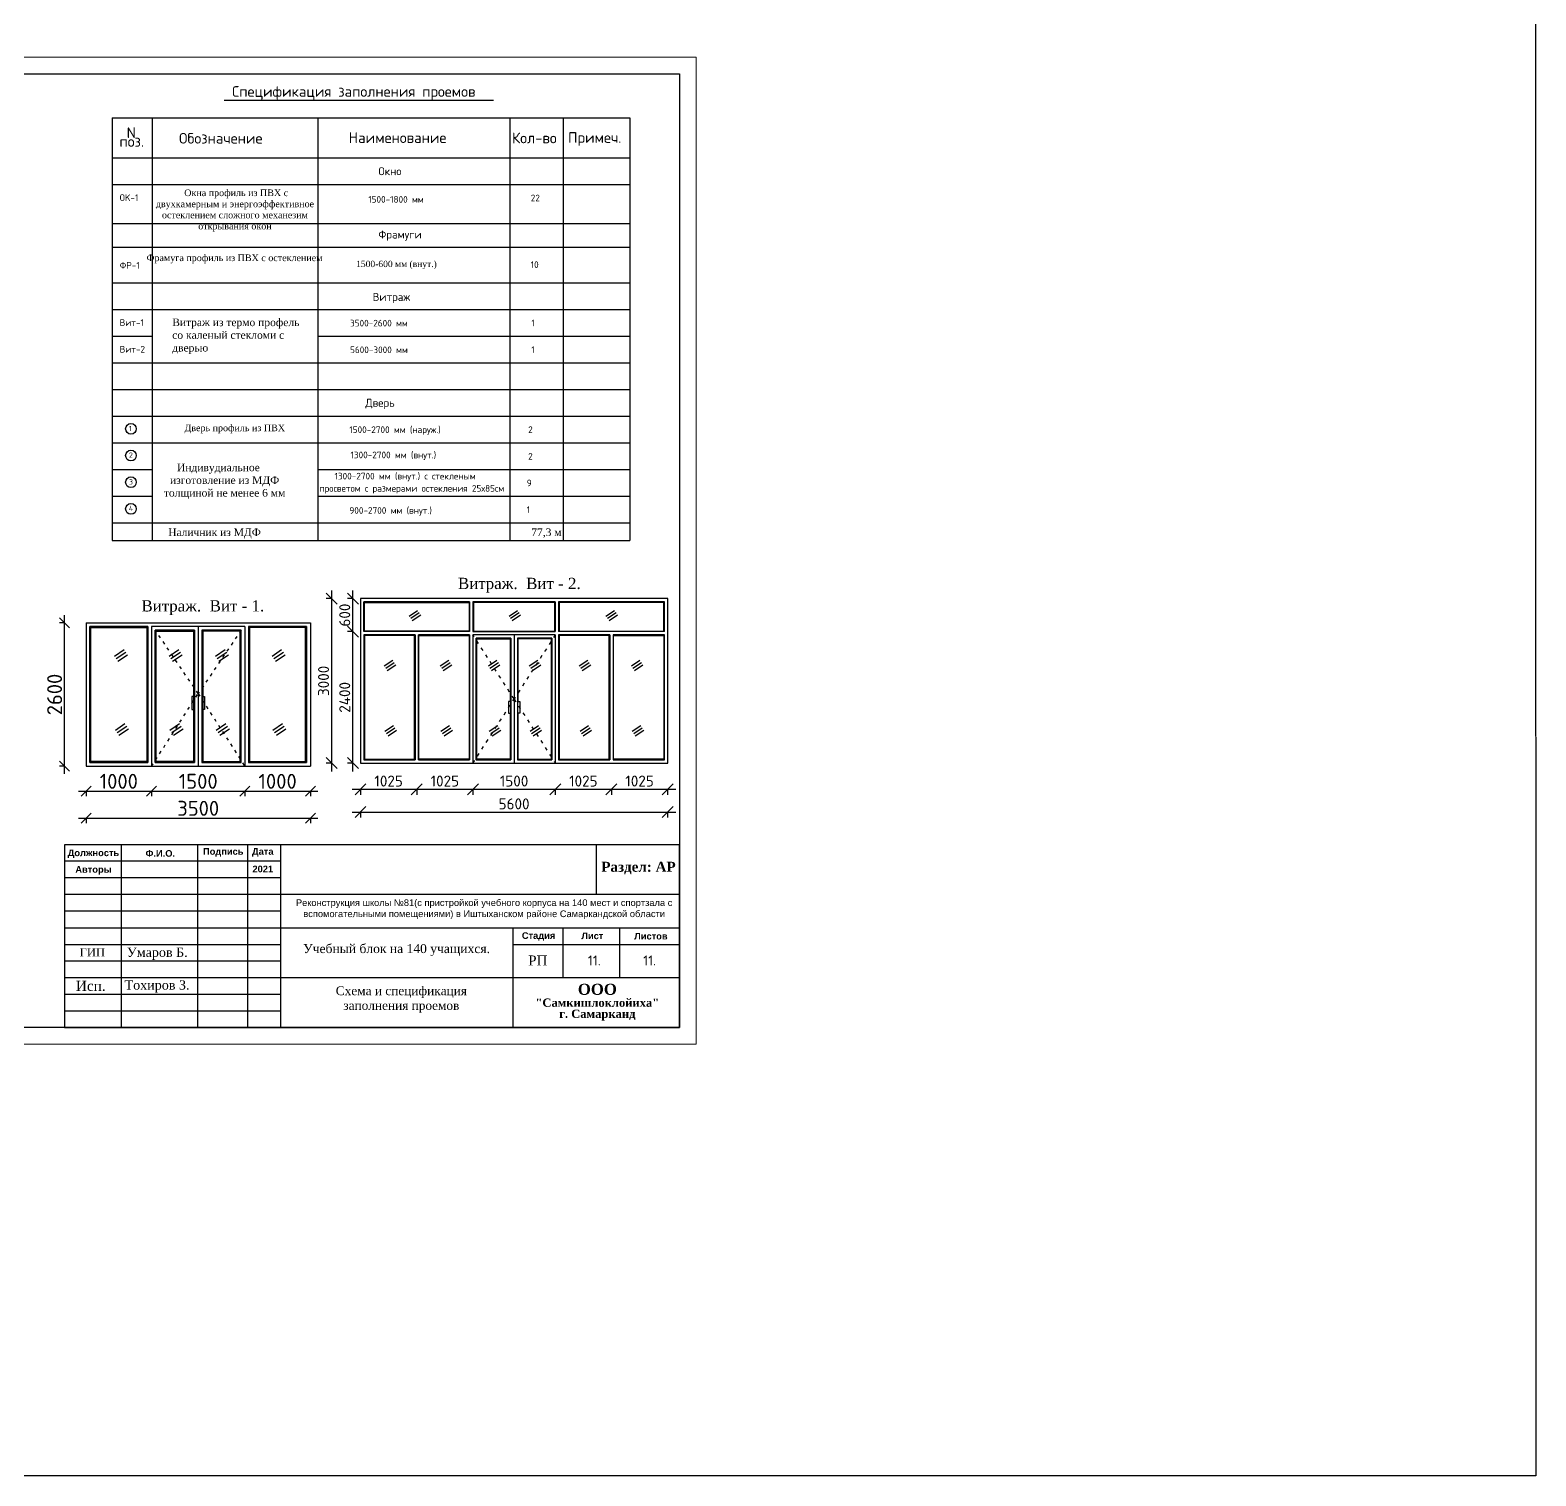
# Model space of a CAD drawing. Header units: millimetres. Extents: x 572274 to 2241483, y -888675 to -304135.
# Drawn here: x 675715 to 721013, y -808654 to -765145 of the extents above; entities that cross this region are included whole.
import ezdxf

# ---------------------------------------------------------------- set-up
doc = ezdxf.new("R2010")
doc.units = ezdxf.units.MM
doc.linetypes.add('ACAD_ISO02W100', pattern=[15, 12, -3])
doc.linetypes.add('ACAD_ISO03W100', pattern=[30, 12, -18])
doc.layers.add('ОС', color=1, linetype='Continuous')
doc.layers.add('Текст О', color=6, linetype='Continuous', lineweight=25)
doc.styles.add('Arial 3.', font='arial.ttf')
doc.styles.add('ISOCPEUR', font='isocpeui.ttf', dxfattribs={"height": 300})
doc.styles.get("Standard").update_dxf_attribs({"font": 'isocpeur.ttf'})
doc.styles.add('WMF-Times New Roman0', font='times.ttf')
doc.styles.add('WMF-Times New Roman2', font='times.ttf')
doc.dimstyles.new('ISO-25$0', dxfattribs={"dimtxt": 300, "dimasz": 200, "dimexe": 100, "dimexo": 300, "dimgap": 50, "dimtad": 1, "dimdec": 0, "dimtxsty": 'Standard', "dimblk": 'OBLIQUE', "dimcen": 250, "dimdle": 150, "dimadec": 0, "dimazin": 0, "dimtfac": 1, "dimtdec": 0, "dimtmove": 0, "dimatfit": 3, "dimldrblk": 'OBLIQUE', "dimfxl": 1.25, "dimarcsym": 0})

# ---------------------------------------------------------------- blocks, each defined once
blk = doc.blocks.new('12')
at = {"color": 5, "lineweight": 30}
for p, q in [((4038680, 3054550), (4038680, 3049050)), ((4038680, 3054550), (4038680, 3049050)), ((4038680, 3054550), (4038680, 3049050)), ((4057180, 3054550), (4038680, 3054550)), ((4057180, 3054550), (4038680, 3054550)), ((4057180, 3054550), (4038680, 3054550)), ((4040380, 3054550), (4040380, 3049050)), ((4040380, 3054550), (4040380, 3049050)), ((4042680, 3054550), (4042680, 3049050)), ((4044180, 3054550), (4044180, 3049050)), ((4045180, 3054550), (4045180, 3049050)), ((4057180, 3049050), (4057180, 3054550)), ((4057180, 3054550), (4057180, 3049050)), ((4045180, 3054050), (4038680, 3054050)), ((4045180, 3053550), (4038680, 3053550)), ((4057180, 3053050), (4038680, 3053050)), ((4045180, 3052550), (4038680, 3052550)), ((4038680, 3052050), (4057180, 3052050)), ((4052180, 3049050), (4052180, 3052050)), ((4053680, 3050550), (4053680, 3052050)), ((4055380, 3050550), (4055380, 3052050)), ((4038680, 3051550), (4045180, 3051550)), ((4052180, 3051550), (4057180, 3051550)), ((4038680, 3051050), (4045180, 3051050)), ((4038680, 3050550), (4057180, 3050550)), ((4038680, 3050050), (4045180, 3050050)), ((4038680, 3049550), (4045180, 3049550)), ((4038680, 3049050), (4057180, 3049050))]:
    blk.add_line(p, q, dxfattribs=at)
blk = doc.blocks.new('_Oblique')
at = {"color": 0, "linetype": 'ByBlock', "lineweight": -2}
blk.add_line((-0.5, -0.5), (0.5, 0.5), dxfattribs=at)
blk = doc.blocks.new('*D1309')
at = {"color": 0, "lineweight": -2, "transparency": 16777216}
for p, q in [((710440, -782895), (710340, -782895)), ((710440, -786045), (710440, -782745)), ((710440, -785895), (710340, -785895))]:
    blk.add_line(p, q, dxfattribs=at)
at = {"layer": 'Defpoints', "color": 0, "lineweight": 25, "transparency": 16777216}
for p in [(710440, -782895), (710964, -782895), (710964, -785895)]:
    blk.add_point(p, dxfattribs=at)
at = {"color": 0, "lineweight": -2, "transparency": 16777216, "xscale": 200, "yscale": 200, "zscale": 200}
for p, rotation in [((710440, -782895), 90), ((710440, -785895), 270)]:
    blk.add_blockref('_Oblique', p, dxfattribs=dict(at, rotation=rotation))
at = {"color": 0, "lineweight": 25, "transparency": 16777216, "insert": (710290, -784395), "char_height": 200, "attachment_point": 5, "rotation": 90}
blk.add_mtext('3000', dxfattribs=at)
blk = doc.blocks.new('*D1310')
at = {"color": 0, "lineweight": -2, "transparency": 16777216}
for p, q in [((710814, -786788), (716714, -786788)), ((710964, -786788), (710964, -786888)), ((716564, -786788), (716564, -786888))]:
    blk.add_line(p, q, dxfattribs=at)
at = {"layer": 'Defpoints', "color": 0, "lineweight": 25, "transparency": 16777216}
for p in [(710964, -785895), (716564, -785895), (716564, -786788)]:
    blk.add_point(p, dxfattribs=at)
at = {"color": 0, "lineweight": -2, "transparency": 16777216, "xscale": 200, "yscale": 200, "zscale": 200, "rotation": 180}
blk.add_blockref('_Oblique', (710964, -786788), dxfattribs=at)
at = {"color": 0, "lineweight": -2, "transparency": 16777216, "xscale": 200, "yscale": 200, "zscale": 200}
blk.add_blockref('_Oblique', (716564, -786788), dxfattribs=at)
at = {"color": 0, "lineweight": 25, "transparency": 16777216, "insert": (713764, -786638), "char_height": 200, "attachment_point": 5}
blk.add_mtext('5600', dxfattribs=at)
blk = doc.blocks.new('*D1311')
at = {"color": 0, "lineweight": -2, "transparency": 16777216}
for p, q in [((710814, -786372), (712139, -786372)), ((710964, -786372), (710964, -786472)), ((711989, -786372), (711989, -786472))]:
    blk.add_line(p, q, dxfattribs=at)
at = {"layer": 'Defpoints', "color": 0, "lineweight": 25, "transparency": 16777216}
for p in [(710964, -785895), (711989, -785835), (711989, -786372)]:
    blk.add_point(p, dxfattribs=at)
at = {"color": 0, "lineweight": -2, "transparency": 16777216, "xscale": 200, "yscale": 200, "zscale": 200, "rotation": 180}
blk.add_blockref('_Oblique', (710964, -786372), dxfattribs=at)
at = {"color": 0, "lineweight": -2, "transparency": 16777216, "xscale": 200, "yscale": 200, "zscale": 200}
blk.add_blockref('_Oblique', (711989, -786372), dxfattribs=at)
at = {"color": 0, "lineweight": 25, "transparency": 16777216, "insert": (711477, -786222), "char_height": 200, "attachment_point": 5}
blk.add_mtext('1025', dxfattribs=at)
blk = doc.blocks.new('*D1312')
at = {"color": 0, "lineweight": -2, "transparency": 16777216}
for p, q in [((711839, -786372), (713164, -786372)), ((711989, -786372), (711989, -786472)), ((713014, -786372), (713014, -786472))]:
    blk.add_line(p, q, dxfattribs=at)
at = {"layer": 'Defpoints', "color": 0, "lineweight": 25, "transparency": 16777216}
for p in [(711989, -785835), (713014, -785895), (713014, -786372)]:
    blk.add_point(p, dxfattribs=at)
at = {"color": 0, "lineweight": -2, "transparency": 16777216, "xscale": 200, "yscale": 200, "zscale": 200, "rotation": 180}
blk.add_blockref('_Oblique', (711989, -786372), dxfattribs=at)
at = {"color": 0, "lineweight": -2, "transparency": 16777216, "xscale": 200, "yscale": 200, "zscale": 200}
blk.add_blockref('_Oblique', (713014, -786372), dxfattribs=at)
at = {"color": 0, "lineweight": 25, "transparency": 16777216, "insert": (712502, -786222), "char_height": 200, "attachment_point": 5}
blk.add_mtext('1025', dxfattribs=at)
blk = doc.blocks.new('*D1313')
at = {"color": 0, "lineweight": -2, "transparency": 16777216}
for p, q in [((712864, -786372), (714664, -786372)), ((713014, -786372), (713014, -786472)), ((714514, -786372), (714514, -786472))]:
    blk.add_line(p, q, dxfattribs=at)
at = {"layer": 'Defpoints', "color": 0, "lineweight": 25, "transparency": 16777216}
for p in [(713014, -785895), (714514, -785895), (714514, -786372)]:
    blk.add_point(p, dxfattribs=at)
at = {"color": 0, "lineweight": -2, "transparency": 16777216, "xscale": 200, "yscale": 200, "zscale": 200, "rotation": 180}
blk.add_blockref('_Oblique', (713014, -786372), dxfattribs=at)
at = {"color": 0, "lineweight": -2, "transparency": 16777216, "xscale": 200, "yscale": 200, "zscale": 200}
blk.add_blockref('_Oblique', (714514, -786372), dxfattribs=at)
at = {"color": 0, "lineweight": 25, "transparency": 16777216, "insert": (713764, -786222), "char_height": 200, "attachment_point": 5}
blk.add_mtext('1500', dxfattribs=at)
blk = doc.blocks.new('*D1314')
at = {"color": 0, "lineweight": -2, "transparency": 16777216}
for p, q in [((714364, -786372), (715689, -786372)), ((714514, -786372), (714514, -786472)), ((715539, -786372), (715539, -786472))]:
    blk.add_line(p, q, dxfattribs=at)
at = {"layer": 'Defpoints', "color": 0, "lineweight": 25, "transparency": 16777216}
for p in [(714514, -785895), (715539, -785835), (715539, -786372)]:
    blk.add_point(p, dxfattribs=at)
at = {"color": 0, "lineweight": -2, "transparency": 16777216, "xscale": 200, "yscale": 200, "zscale": 200, "rotation": 180}
blk.add_blockref('_Oblique', (714514, -786372), dxfattribs=at)
at = {"color": 0, "lineweight": -2, "transparency": 16777216, "xscale": 200, "yscale": 200, "zscale": 200}
blk.add_blockref('_Oblique', (715539, -786372), dxfattribs=at)
at = {"color": 0, "lineweight": 25, "transparency": 16777216, "insert": (715027, -786222), "char_height": 200, "attachment_point": 5}
blk.add_mtext('1025', dxfattribs=at)
blk = doc.blocks.new('*D1315')
at = {"color": 0, "lineweight": -2, "transparency": 16777216}
for p, q in [((715389, -786372), (716714, -786372)), ((715539, -786372), (715539, -786472)), ((716564, -786372), (716564, -786472))]:
    blk.add_line(p, q, dxfattribs=at)
at = {"layer": 'Defpoints', "color": 0, "lineweight": 25, "transparency": 16777216}
for p in [(715539, -785835), (716564, -785895), (716564, -786372)]:
    blk.add_point(p, dxfattribs=at)
at = {"color": 0, "lineweight": -2, "transparency": 16777216, "xscale": 200, "yscale": 200, "zscale": 200, "rotation": 180}
blk.add_blockref('_Oblique', (715539, -786372), dxfattribs=at)
at = {"color": 0, "lineweight": -2, "transparency": 16777216, "xscale": 200, "yscale": 200, "zscale": 200}
blk.add_blockref('_Oblique', (716564, -786372), dxfattribs=at)
at = {"color": 0, "lineweight": 25, "transparency": 16777216, "insert": (716052, -786222), "char_height": 200, "attachment_point": 5}
blk.add_mtext('1025', dxfattribs=at)
blk = doc.blocks.new('*D1316')
at = {"color": 0, "lineweight": -2, "transparency": 16777216}
for p, q in [((710827, -783495), (710727, -783495)), ((710827, -786045), (710827, -783345)), ((710827, -785895), (710727, -785895))]:
    blk.add_line(p, q, dxfattribs=at)
at = {"layer": 'Defpoints', "color": 0, "lineweight": 25, "transparency": 16777216}
for p in [(710827, -783495), (711024, -783495), (710964, -785895)]:
    blk.add_point(p, dxfattribs=at)
at = {"color": 0, "lineweight": -2, "transparency": 16777216, "xscale": 200, "yscale": 200, "zscale": 200}
for p, rotation in [((710827, -783495), 90), ((710827, -785895), 270)]:
    blk.add_blockref('_Oblique', p, dxfattribs=dict(at, rotation=rotation))
at = {"color": 0, "lineweight": 25, "transparency": 16777216, "insert": (710677, -784695), "char_height": 200, "attachment_point": 5, "rotation": 90}
blk.add_mtext('2400', dxfattribs=at)
blk = doc.blocks.new('*D1317')
at = {"color": 0, "lineweight": -2, "transparency": 16777216}
for p, q in [((710827, -782895), (710727, -782895)), ((710827, -783645), (710827, -782745)), ((710827, -783495), (710727, -783495))]:
    blk.add_line(p, q, dxfattribs=at)
at = {"layer": 'Defpoints', "color": 0, "lineweight": 25, "transparency": 16777216}
for p in [(710827, -782895), (710964, -782895), (711024, -783495)]:
    blk.add_point(p, dxfattribs=at)
at = {"color": 0, "lineweight": -2, "transparency": 16777216, "xscale": 200, "yscale": 200, "zscale": 200}
for p, rotation in [((710827, -782895), 90), ((710827, -783495), 270)]:
    blk.add_blockref('_Oblique', p, dxfattribs=dict(at, rotation=rotation))
at = {"color": 0, "lineweight": 25, "transparency": 16777216, "insert": (710677, -783195), "char_height": 200, "attachment_point": 5, "rotation": 90}
blk.add_mtext('600', dxfattribs=at)
blk = doc.blocks.new('*D1488')
at = {"color": 0, "lineweight": -2, "transparency": 16777216}
for p, q in [((677601, -799770), (679216, -799770)), ((677751, -799770), (677751, -799870)), ((679066, -799770), (679066, -799870))]:
    blk.add_line(p, q, dxfattribs=at)
at = {"layer": 'Defpoints', "color": 0, "lineweight": 25, "transparency": 16777216}
for p in [(677751, -799269), (679066, -799269), (679066, -799770)]:
    blk.add_point(p, dxfattribs=at)
at = {"color": 0, "lineweight": -2, "transparency": 16777216, "xscale": 200, "yscale": 200, "zscale": 200, "rotation": 180}
blk.add_blockref('_Oblique', (677751, -799770), dxfattribs=at)
at = {"color": 0, "lineweight": -2, "transparency": 16777216, "xscale": 200, "yscale": 200, "zscale": 200}
blk.add_blockref('_Oblique', (679066, -799770), dxfattribs=at)
at = {"color": 0, "lineweight": 25, "transparency": 16777216, "insert": (678408, -799570), "char_height": 300, "attachment_point": 5}
blk.add_mtext('1000', dxfattribs=at)
blk = doc.blocks.new('*D1489')
at = {"color": 0, "lineweight": -2, "transparency": 16777216}
for p, q in [((678916, -799770), (681086, -799770)), ((679066, -799770), (679066, -799870)), ((680936, -799770), (680936, -799870))]:
    blk.add_line(p, q, dxfattribs=at)
at = {"layer": 'Defpoints', "color": 0, "lineweight": 25, "transparency": 16777216}
for p in [(679066, -799269), (680936, -799269), (680936, -799770)]:
    blk.add_point(p, dxfattribs=at)
at = {"color": 0, "lineweight": -2, "transparency": 16777216, "xscale": 200, "yscale": 200, "zscale": 200, "rotation": 180}
blk.add_blockref('_Oblique', (679066, -799770), dxfattribs=at)
at = {"color": 0, "lineweight": -2, "transparency": 16777216, "xscale": 200, "yscale": 200, "zscale": 200}
blk.add_blockref('_Oblique', (680936, -799770), dxfattribs=at)
at = {"color": 0, "lineweight": 25, "transparency": 16777216, "insert": (680001, -799570), "char_height": 300, "attachment_point": 5}
blk.add_mtext('1500', dxfattribs=at)
blk = doc.blocks.new('*D1490')
at = {"color": 0, "lineweight": -2, "transparency": 16777216}
for p, q in [((680786, -799770), (682401, -799770)), ((680936, -799770), (680936, -799870)), ((682251, -799770), (682251, -799870))]:
    blk.add_line(p, q, dxfattribs=at)
at = {"layer": 'Defpoints', "color": 0, "lineweight": 25, "transparency": 16777216}
for p in [(680936, -799269), (682251, -799269), (682251, -799770)]:
    blk.add_point(p, dxfattribs=at)
at = {"color": 0, "lineweight": -2, "transparency": 16777216, "xscale": 200, "yscale": 200, "zscale": 200, "rotation": 180}
blk.add_blockref('_Oblique', (680936, -799770), dxfattribs=at)
at = {"color": 0, "lineweight": -2, "transparency": 16777216, "xscale": 200, "yscale": 200, "zscale": 200}
blk.add_blockref('_Oblique', (682251, -799770), dxfattribs=at)
at = {"color": 0, "lineweight": 25, "transparency": 16777216, "insert": (681593, -799570), "char_height": 300, "attachment_point": 5}
blk.add_mtext('1000', dxfattribs=at)
blk = doc.blocks.new('*D1491')
at = {"color": 0, "lineweight": -2, "transparency": 16777216}
for p, q in [((677601, -800312), (682401, -800312)), ((677751, -800312), (677751, -800412)), ((682251, -800312), (682251, -800412))]:
    blk.add_line(p, q, dxfattribs=at)
at = {"layer": 'Defpoints', "color": 0, "lineweight": 25, "transparency": 16777216}
for p in [(677751, -799269), (682251, -799269), (682251, -800312)]:
    blk.add_point(p, dxfattribs=at)
at = {"color": 0, "lineweight": -2, "transparency": 16777216, "xscale": 200, "yscale": 200, "zscale": 200, "rotation": 180}
blk.add_blockref('_Oblique', (677751, -800312), dxfattribs=at)
at = {"color": 0, "lineweight": -2, "transparency": 16777216, "xscale": 200, "yscale": 200, "zscale": 200}
blk.add_blockref('_Oblique', (682251, -800312), dxfattribs=at)
at = {"color": 0, "lineweight": 25, "transparency": 16777216, "insert": (680001, -800112), "char_height": 300, "attachment_point": 5}
blk.add_mtext('3500', dxfattribs=at)
blk = doc.blocks.new('*D1492')
at = {"color": 0, "lineweight": -2, "transparency": 16777216}
for p, q in [((677321, -799419), (677321, -796239)), ((677321, -796389), (677221, -796389)), ((677321, -799269), (677221, -799269))]:
    blk.add_line(p, q, dxfattribs=at)
at = {"layer": 'Defpoints', "color": 0, "lineweight": 25, "transparency": 16777216}
for p in [(677321, -796389), (677751, -796389), (677751, -799269)]:
    blk.add_point(p, dxfattribs=at)
at = {"color": 0, "lineweight": -2, "transparency": 16777216, "xscale": 200, "yscale": 200, "zscale": 200}
for p, rotation in [((677321, -796389), 90), ((677321, -799269), 270)]:
    blk.add_blockref('_Oblique', p, dxfattribs=dict(at, rotation=rotation))
at = {"color": 0, "lineweight": 25, "transparency": 16777216, "insert": (677121, -797829), "char_height": 300, "attachment_point": 5, "rotation": 90}
blk.add_mtext('2600', dxfattribs=at)
blk = doc.blocks.new('A$C3D6C2CD6')
at = {"lineweight": 25}
for p, q in [((6482, 3993.3), (882, 3993.3)), ((882, 3993.3), (882, 993.3)), ((2872, 3933.3), (942, 3933.3)), ((942, 3933.3), (942, 3393.3)), ((2872, 3933.3), (2872, 3393.3)), ((4432, 3933.3), (2932, 3933.3)), ((2932, 3933.3), (2932, 3393.3)), ((4432, 3933.3), (4432, 3393.3)), ((6422, 3933.3), (4492, 3933.3)), ((4492, 3933.3), (4492, 3393.3)), ((6422, 3393.3), (6422, 3933.3)), ((6482, 993.3), (6482, 3993.3)), ((1769.1, 3676.9), (1923.9, 3780.3)), ((1796.9, 3635.3), (1951.7, 3738.8)), ((1824.7, 3593.7), (1979.5, 3697.2)), ((3590.1, 3676.9), (3744.9, 3780.3)), ((3617.9, 3635.3), (3772.7, 3738.8)), ((3645.7, 3593.7), (3800.5, 3697.2)), ((5357.4, 3676.9), (5512.2, 3780.3)), ((5385.2, 3635.3), (5540, 3738.8)), ((5412.9, 3593.7), (5567.7, 3697.2)), ((2872, 3393.3), (942, 3393.3)), ((942, 3333.3), (942, 1053.3)), ((1877, 3333.3), (942, 3333.3)), ((1877, 3333.3), (1877, 1053.3)), ((2872, 3333.3), (1937, 3333.3)), ((1937, 3333.3), (1937, 1053.3)), ((2872, 3333.3), (2872, 1053.3)), ((4432, 3393.3), (2932, 3393.3)), ((2932, 3333.3), (2932, 993.3)), ((4432, 3333.3), (2932, 3333.3)), ((3682, 3333.3), (3682, 993.3)), ((4432, 3333.3), (4432, 993.3)), ((6422, 3393.3), (4492, 3393.3)), ((4492, 3333.3), (4492, 1053.3)), ((5427, 3333.3), (4492, 3333.3)), ((5427, 3333.3), (5427, 1053.3)), ((6422, 3333.3), (5487, 3333.3)), ((5487, 3333.3), (5487, 1053.3)), ((6422, 1053.3), (6422, 3333.3)), ((2992, 3273.3), (2992, 1053.3)), ((3622, 3273.3), (2992, 3273.3)), ((3622, 3273.3), (3622, 1053.3)), ((3742, 3273.3), (3742, 1053.3)), ((4372, 3273.3), (3742, 3273.3)), ((4372, 3273.3), (4372, 1053.3)), ((1313.6, 2768.8), (1468.4, 2872.3)), ((1341.4, 2727.3), (1496.2, 2830.7)), ((1369.2, 2685.7), (1524, 2789.2)), ((2334.7, 2768.8), (2489.5, 2872.3)), ((2362.5, 2727.3), (2517.3, 2830.7)), ((2390.3, 2685.7), (2545.1, 2789.2)), ((3213.7, 2768.8), (3368.5, 2872.3)), ((3241.5, 2727.3), (3396.3, 2830.7)), ((3269.3, 2685.7), (3424.1, 2789.2)), ((3959.2, 2768.8), (4114, 2872.3)), ((3986.9, 2727.3), (4141.7, 2830.7)), ((4014.7, 2685.7), (4169.5, 2789.2)), ((4869.7, 2768.8), (5024.5, 2872.3)), ((4897.5, 2727.3), (5052.3, 2830.7)), ((4925.3, 2685.7), (5080.1, 2789.2)), ((5821.7, 2768.8), (5976.5, 2872.3)), ((5849.4, 2727.3), (6004.2, 2830.7)), ((5877.2, 2685.7), (6032, 2789.2)), ((1327.8, 1576.6), (1482.6, 1680.1)), ((2348.9, 1576.6), (2503.7, 1680.1)), ((3227.9, 1576.6), (3382.7, 1680.1)), ((3973.3, 1576.6), (4128.1, 1680.1)), ((4883.8, 1576.6), (5038.6, 1680.1)), ((5835.8, 1576.6), (5990.6, 1680.1)), ((1355.5, 1535.1), (1510.3, 1638.5)), ((1383.3, 1493.5), (1538.1, 1597)), ((2376.6, 1535.1), (2531.4, 1638.5)), ((2404.4, 1493.5), (2559.2, 1597)), ((3255.6, 1535.1), (3410.4, 1638.5)), ((3283.4, 1493.5), (3438.2, 1597)), ((4001.1, 1535.1), (4155.9, 1638.5)), ((4028.9, 1493.5), (4183.7, 1597)), ((4911.6, 1535.1), (5066.4, 1638.5)), ((4939.4, 1493.5), (5094.2, 1597)), ((5863.6, 1535.1), (6018.4, 1638.5)), ((5891.4, 1493.5), (6046.2, 1597)), ((882, 993.3), (6482, 993.3)), ((942, 1053.3), (1877, 1053.3)), ((1937, 1053.3), (2872, 1053.3)), ((2992, 1053.3), (3622, 1053.3)), ((3742, 1053.3), (4372, 1053.3)), ((4492, 1053.3), (5427, 1053.3)), ((5487, 1053.3), (6422, 1053.3))]:
    blk.add_line(p, q, dxfattribs=at)
at = {"linetype": 'ACAD_ISO03W100', "lineweight": 25, "ltscale": 5}
for p, q in [((3682, 2163.3), (2932, 3333.3)), ((4432, 3333.3), (3682, 2163.3)), ((2932, 993.3), (3682, 2163.3)), ((3682, 2163.3), (4432, 993.3))]:
    blk.add_line(p, q, dxfattribs=at)
at = {"lineweight": 25}
for points in [[(2872, 3393.3), (942, 3393.3), (942, 3933.3), (2872, 3933.3)], [(2932, 3393.3), (4432, 3393.3), (4432, 3933.3), (2932, 3933.3)], [(2872, 1053.3), (1937, 1053.3), (1937, 3333.3), (2872, 3333.3)], [(2992, 3273.3), (3622, 3273.3), (3622, 1053.3), (2992, 1053.3)]]:
    blk.add_lwpolyline(points, close=True, dxfattribs=at)
at = {"color": 5, "lineweight": 25}
for points in [[(2862, 3403.3), (952, 3403.3), (952, 3923.3), (2862, 3923.3)], [(2942, 3403.3), (4422, 3403.3), (4422, 3923.3), (2942, 3923.3)], [(4502, 3403.3), (6412, 3403.3), (6412, 3923.3), (4502, 3923.3)], [(952, 1063.3), (1867, 1063.3), (1867, 3323.3), (952, 3323.3)], [(2862, 1063.3), (1947, 1063.3), (1947, 3323.3), (2862, 3323.3)], [(4502, 1063.3), (5417, 1063.3), (5417, 3323.3), (4502, 3323.3)], [(6412, 1063.3), (5497, 1063.3), (5497, 3323.3), (6412, 3323.3)]]:
    blk.add_lwpolyline(points, close=True, dxfattribs=at)
for points in [[(3612, 1905.4), (3612, 1063.3), (3002, 1063.3), (3002, 3263.3), (3612, 3263.3), (3612, 2116.8)], [(3752, 1905.4), (3752, 1063.3), (4362, 1063.3), (4362, 3263.3), (3752, 3263.3), (3752, 2116.8)]]:
    blk.add_lwpolyline(points, dxfattribs=at)
blk.add_lwpolyline([(3622, 2116.8), (3578.4, 2116.8), (3578.4, 1905.4), (3622, 1905.4)], close=True)
blk.add_lwpolyline([(3742, 2116.8), (3785.5, 2116.8), (3785.5, 1905.4), (3742, 1905.4)])
at = {"lineweight": 25}
for base, p2, picture, middle in [((357.6, 3993.3), (882, 3993.3), '*D1309', (207.6, 2493.3)), ((745, 3393.3), (942, 3393.3), '*D1316', (595, 2193.3))]:
    dim = blk.add_linear_dim(base=base, p1=(882, 993.3), p2=p2, angle=90, dimstyle='ISO-25$0', override={"dimtxt": 200, "dimtmove": 1, "dimfxl": 0.2, "dimfxlon": 1, "dimarcsym": 2}, dxfattribs=at)
    dim.commit()
    dim.dimension.update_dxf_attribs({"geometry": picture, "text_midpoint": middle, "insert": (-710082.5, 786888.5)})
dim = blk.add_linear_dim(base=(745, 3993.3), p1=(942, 3393.3), p2=(882, 3993.3), angle=90, dimstyle='ISO-25$0', override={"dimtxt": 200, "dimtmove": 1, "dimfxl": 0.2, "dimfxlon": 1, "dimarcsym": 2}, dxfattribs=at)
dim.commit()
dim.dimension.update_dxf_attribs({"geometry": '*D1317', "text_midpoint": (745, 3693.3), "dimtype": 128, "insert": (-710082.5, 786888.5)})
for base, p1, p2, picture, middle in [((1907, 516), (882, 993.3), (1907, 1053.3), '*D1311', (1394.5, 666)), ((6482, 100), (882, 993.3), (6482, 993.3), '*D1310', (3682, 250)), ((2932, 516), (1907, 1053.3), (2932, 993.3), '*D1312', (2419.5, 666)), ((4432, 516), (2932, 993.3), (4432, 993.3), '*D1313', (3682, 666)), ((5457, 516), (4432, 993.3), (5457, 1053.3), '*D1314', (4944.5, 666)), ((6482, 516), (5457, 1053.3), (6482, 993.3), '*D1315', (5969.5, 666))]:
    dim = blk.add_linear_dim(base=base, p1=p1, p2=p2, dimstyle='ISO-25$0', override={"dimtxt": 200, "dimtmove": 1, "dimfxl": 0.2, "dimfxlon": 1, "dimarcsym": 2}, dxfattribs=at)
    dim.commit()
    dim.dimension.update_dxf_attribs({"geometry": picture, "text_midpoint": middle, "insert": (-710082.5, 786888.5)})
blk = doc.blocks.new('A$C66BB428B')
at = {"lineweight": 25}
for p, q in [((941.2, 4022.4), (941.2, 1142.4)), ((941.2, 4022.4), (5440.8, 4022.4)), ((2181.4, 3947.6), (1015.9, 3947.6)), ((1015.9, 3947.6), (1015.9, 1217.2)), ((2256.1, 3947.6), (2256.1, 1142.4)), ((4125.8, 3947.6), (2256.1, 3947.6)), ((3191, 3947.6), (3191, 1142.4)), ((4125.8, 3947.6), (4125.8, 1142.4)), ((5366, 3947.6), (4200.6, 3947.6)), ((5366, 3947.6), (5366, 1217.2)), ((5440.8, 4022.4), (5440.8, 1142.4)), ((2330.9, 3872.9), (2330.9, 1217.2)), ((3116.2, 3872.9), (2330.9, 3872.9)), ((3116.2, 3872.9), (3116.2, 1217.2)), ((3265.8, 3872.9), (3265.8, 1217.2)), ((1511.7, 3355.5), (1704.7, 3484.4)), ((1546.4, 3303.6), (1739.3, 3432.6)), ((1581, 3251.8), (1773.9, 3380.8)), ((2607.3, 3355.5), (2800.3, 3484.4)), ((2642, 3303.6), (2834.9, 3432.6)), ((2676.6, 3251.8), (2869.5, 3380.8)), ((3536.5, 3355.5), (3729.4, 3484.4)), ((3571.1, 3303.6), (3764.1, 3432.6)), ((3605.7, 3251.8), (3798.7, 3380.8)), ((4671.4, 3355.5), (4864.4, 3484.4)), ((4706, 3303.6), (4899, 3432.6)), ((4740.7, 3251.8), (4933.6, 3380.8)), ((1529.4, 1869.5), (1722.3, 1998.4)), ((1564, 1817.7), (1756.9, 1946.6)), ((1598.6, 1765.8), (1791.6, 1894.8)), ((2625, 1869.5), (2817.9, 1998.4)), ((2659.6, 1817.7), (2852.5, 1946.6)), ((2694.2, 1765.8), (2887.2, 1894.8)), ((3554.1, 1869.5), (3747.1, 1998.4)), ((3588.7, 1817.7), (3781.7, 1946.6)), ((3623.4, 1765.8), (3816.3, 1894.8)), ((4689, 1869.5), (4882, 1998.4)), ((4723.7, 1817.7), (4916.6, 1946.6)), ((4758.3, 1765.8), (4951.2, 1894.8)), ((1015.9, 1217.2), (2181.4, 1217.2)), ((2330.9, 1217.2), (3116.2, 1217.2)), ((941.2, 1142.4), (5440.8, 1142.4))]:
    blk.add_line(p, q, dxfattribs=at)
at = {"linetype": 'ACAD_ISO03W100', "lineweight": 25, "ltscale": 5}
for p, q in [((3191, 2600.8), (2330.9, 3872.9)), ((4051, 3872.9), (3191, 2600.8)), ((2256.1, 1142.4), (3191, 2600.8)), ((3191, 2600.8), (4125.8, 1142.4))]:
    blk.add_line(p, q, dxfattribs=at)
at = {"lineweight": 25}
for points in [[(1015.9, 3947.6), (2181.4, 3947.6), (2181.4, 1217.2), (1015.9, 1217.2)], [(5366, 3947.6), (4200.6, 3947.6), (4200.6, 1217.2), (5366, 1217.2)], [(3116.2, 1217.2), (2330.9, 1217.2), (2330.9, 3872.9), (3116.2, 3872.9)], [(3265.8, 1217.2), (4051, 1217.2), (4051, 3872.9), (3265.8, 3872.9)]]:
    blk.add_lwpolyline(points, close=True, dxfattribs=at)
at = {"color": 5, "lineweight": 25}
for points in [[(1035.9, 3927.6), (2161.4, 3927.6), (2161.4, 1237.2), (1035.9, 1237.2)], [(5346, 3927.6), (4220.6, 3927.6), (4220.6, 1237.2), (5346, 1237.2)], [(3096.2, 1237.2), (2350.9, 1237.2), (2350.9, 3852.9), (3096.2, 3852.9)], [(3285.8, 1237.2), (4031, 1237.2), (4031, 3852.9), (3285.8, 3852.9)]]:
    blk.add_lwpolyline(points, close=True, dxfattribs=at)
blk.add_lwpolyline([(3116.2, 2542.7), (3061.9, 2542.7), (3061.9, 2279.2), (3116.2, 2279.2)], close=True)
blk.add_lwpolyline([(3265.8, 2542.7), (3320.1, 2542.7), (3320.1, 2279.2), (3265.8, 2279.2)])
at = {"lineweight": 25}
dim = blk.add_linear_dim(base=(511.4, 4022.4), p1=(941.2, 1142.4), p2=(941.2, 4022.4), angle=90, text='2600', dimstyle='ISO-25$0', override={"dimfxl": 0.2, "dimfxlon": 1, "dimarcsym": 2}, dxfattribs=at)
dim.commit()
dim.dimension.update_dxf_attribs({"geometry": '*D1492', "text_midpoint": (311.4, 2582.4), "insert": (-676809.8, 800411.8)})
for base, p1, p2, text, picture, middle in [((2256.1, 641.5), (941.2, 1142.4), (2256.1, 1142.4), '1000', '*D1488', (1598.6, 841.5)), ((5440.8, 100), (941.2, 1142.4), (5440.8, 1142.4), '3500', '*D1491', (3191, 300)), ((4125.8, 641.5), (2256.1, 1142.4), (4125.8, 1142.4), '1500', '*D1489', (3191, 841.5)), ((5440.8, 641.7), (4125.8, 1142.4), (5440.8, 1142.4), '1000', '*D1490', (4783.3, 841.7))]:
    dim = blk.add_linear_dim(base=base, p1=p1, p2=p2, text=text, dimstyle='ISO-25$0', override={"dimfxl": 0.2, "dimfxlon": 1, "dimarcsym": 2}, dxfattribs=at)
    dim.commit()
    dim.dimension.update_dxf_attribs({"geometry": picture, "text_midpoint": middle, "insert": (-676809.8, 800411.8)})

msp = doc.modelspace()

# ---------------------------------------------------------------- linework, layer by layer
at = {"lineweight": 30, "ltscale": 20}
for p, q in [((678181.565, -767786.409), (678181.565, -780502.359)), ((678181.565, -767786.409), (693753.573, -767786.409)), ((679385.451, -767786.409), (679385.451, -780502.359)), ((684369.971, -767786.409), (684369.971, -780502.359)), ((690141.915, -767786.409), (690141.915, -780502.359)), ((691747.096, -767786.409), (691747.096, -780502.359)), ((693753.573, -767786.409), (693753.573, -780502.359)), ((678181.565, -768990.295), (693753.573, -768990.295)), ((678181.565, -777565.816), (693753.573, -777565.816)), ((678181.565, -778368.407), (679385.451, -778368.407)), ((684369.971, -778368.407), (693753.573, -778368.407)), ((678181.565, -779170.998), (679385.451, -779170.998)), ((684369.971, -779170.998), (693753.573, -779170.998)), ((678181.565, -779973.589), (693753.573, -779973.589)), ((678181.565, -780502.359), (693753.573, -780502.359))]:
    msp.add_line(p, q, dxfattribs=at)
for p, q in [((678181.565, -769792.886), (693753.573, -769792.886)), ((678181.565, -770966.843), (693753.573, -770966.843)), ((678181.565, -771674.035), (693753.573, -771674.035)), ((678181.565, -772750.271), (693753.573, -772750.271)), ((678181.565, -772750.271), (693753.573, -772750.271)), ((678181.565, -773552.862), (693753.573, -773552.862)), ((678181.565, -774355.453), (679385.451, -774355.453)), ((684369.971, -774355.453), (693753.573, -774355.453)), ((678181.565, -775158.044), (693753.573, -775158.044)), ((678181.565, -775960.635), (693753.573, -775960.635)), ((678181.565, -776763.225), (693753.573, -776763.225)), ((678181.565, -777565.816), (693753.573, -777565.816))]:
    msp.add_line(p, q)
at = {"lineweight": 30}
msp.add_line((692751.011, -791157.938), (692751.011, -789657.938), dxfattribs=at)
at = {"color": 3, "lineweight": 30}
msp.add_lwpolyline([(721013.019, -808653.597), (636697.986, -808653.597), (635731.462, -392742.585), (720892.578, -394141.324)], close=True, dxfattribs=at)
at = {"lineweight": 20}
msp.add_lwpolyline([(653751.011, -795657.938), (695751.011, -795657.938), (695751.011, -765957.938), (653751.011, -765957.938)], close=True, dxfattribs=at)
at = {"lineweight": 30}
msp.add_lwpolyline([(655751.011, -766457.938), (695251.011, -766457.938), (695251.011, -795157.938), (655751.011, -795157.938)], close=True, dxfattribs=at)
at = {"ltscale": 80, "const_width": 40.13}
msp.add_lwpolyline([(681542.311, -767253.314), (689660.931, -767253.314)], dxfattribs=at)
for centre in [(678749.458, -777145.567), (678749.458, -777948.158), (678749.458, -778750.749), (678749.458, -779553.34)]:
    msp.add_circle(centre, 160.518)

# ---------------------------------------------------------------- block references
at = {"lineweight": 25}
for name, p, xscale, yscale, zscale in [('A$C3D6C2CD6', (684198.93, -788843.283), 1.649999999994179, 1.649999999994179, 1.65), ('A$C66BB428B', (675984.694, -789013.379), 1.5, 1.5, 1.5)]:
    msp.add_blockref(name, p, dxfattribs=dict(at, xscale=xscale, yscale=yscale, zscale=zscale))
msp.add_blockref('12', (-3361928.989, -3844208.296))

# ---------------------------------------------------------------- texts
for s, height, p in [('Спецификация заполнения проемов', 321.03633, (681791.778, -767151.888)), ('N', 321.036, (678619.217, -768393.448)), ('Обозначение', 321.03633, (680195.083, -768560.335)), ('Наименование', 321.03633, (685296.087, -768542.204)), ('Кол-во', 321.0363, (690211.667, -768551.121)), ('Примеч.', 321.0363, (691898.301, -768538.355)), ('поз.', 321.0363, (678402.193, -768656.827)), ('Окно', 240.7772, (686193.457, -769511.388)), ('ОK-1', 200.6477, (678409.667, -770286.398)), ('1500-1800 мм  ', 200.6477, (685888.452, -770338.894)), ('22', 200.6477, (690775.636, -770297.254)), ('Фрамуги', 240.7772, (686193.457, -771416.738)), ('ФР-1', 200.6477, (678409.667, -772324.189)), ('10', 200.6477, (690775.636, -772304.55)), ('Витраж', 240.7772, (686020.091, -773295.979)), ('Вит-1', 200.6477, (678409.667, -774046.374)), ('3500-2600 мм  ', 200.6477, (685338.512, -774063.597)), ('1', 200.648, (690795.636, -774057.23)), ('Вит-2', 200.6477, (678409.667, -774848.965)), ('5600-3000 мм  ', 200.6477, (685338.512, -774866.188)), ('1', 200.648, (690795.636, -774859.821)), ('Дверь', 240.7772, (685800.532, -776480.512)), ('1500-2700 мм (наруж.)  ', 200.6477, (685319.459, -777269.732)), ('2', 200.648, (690697.251, -777269.732)), ('1300-2700 мм (внут.) ', 200.6477, (685354.852, -778029.939)), ('2', 200.648, (690697.251, -778072.323)), ('1300-2700 мм (внут.) с стекленым', 200.6477, (684873.565, -778668.12)), ('9', 200.648, (690655.636, -778872.775)), (' просветом с размерами остекления 25х85см', 200.6477, (684290.192, -779036.374)), ('900-2700 мм (внут.) ', 200.6477, (685319.459, -779700.09)), ('1', 200.648, (690655.636, -779675.366))]:
    msp.add_text(s, height=height).set_placement(p)
at = {"style": 'WMF-Times New Roman2'}
msp.add_text('Исп.', height=303.269, dxfattribs=at).set_placement((677092.273, -794058.29))
for s, insert, char_height, width, attachment_point in [('{\\fTimes New Roman|b0|i0|c204|p18; Окна профиль из ПВХ с двухкамерным и энергоэффективное остеклением сложного механезим открывания окон                }', (681876.474, -769940.615), 200, 5165.79665, 2), ('{\\fTimes New Roman|b0|i0|c204|p18; Фрамуга профиль из ПВХ с остеклением                }', (681826.312, -771896.946), 200, 5165.79665, 2), ('{\\fTimes New Roman|b0|i0|c204|p18;1500-600 мм (внут.)          }', (686735.329, -772086.189), 190, 5329.41689, 2), ('\\pi-375,l375;{\\fTimes New Roman|b0|i0|c204|p18;\\H0.9167x;Витраж из термо профель \\Pсо каленый стекломи с \\Pдверью}', (679990.257, -773823.885), 250, 4208.04952, 1), ('{\\fTimes New Roman|b0|i0|c204|p18; Дверь профиль из ПВХ     }', (681833.191, -777014.753), 200, 5165.79665, 2), ('\\pi-375,l375;{\\fTimes New Roman|b0|i0|c204|p18;\\H0.9167x;Индивудиальное изготовление из МДФ толщиной не менее 6 мм}', (681378.64, -778189.807), 250, 4060.74715, 2), ('\\pi-375,l375;{\\fTimes New Roman|b0|i0|c204|p18;\\H0.9167x;Наличник из МДФ                                                                                              77,3 м}', (679869.039, -780141.268), 250, 13504.26992, 1)]:
    msp.add_mtext(s, dxfattribs=dict(insert=insert, char_height=char_height, width=width, attachment_point=attachment_point))
at = {"color": 1, "linetype": 'ByBlock', "ltscale": 30, "char_height": 200, "width": 1404.02516, "attachment_point": 5}
for s, insert in [('{\\fArial|b1|i0|c204|p34;Должность}', (677620.53, -789932.564)), ('{\\fArial|b1|i0|c204|p34;Ф\\fArial|b1|i0|c0|p34;.\\fArial|b1|i0|c204|p34;И\\fArial|b1|i0|c0|p34;.\\fArial|b1|i0|c204|p34;О\\fArial|b1|i0|c0|p34;.}', (679630.53, -789922.564)), ('{\\fArial|b1|i0|c204|p34;Подпись}', (681524.138, -789890.316)), ('{\\fArial|b1|i0|c204|p34;Дата}', (682714.138, -789890.316)), ('{\\fArial|b1|i0|c204|p34;Авторы}', (677620.53, -790432.564)), ('{\\fArial|b1|i0|c204|p34;Стадия}', (691010.53, -792422.564)), ('{\\fArial|b1|i0|c204|p34;Лист}', (692630.53, -792402.564)), ('{\\fArial|b1|i0|c204|p34;Листов}', (694390.53, -792412.564))]:
    msp.add_mtext(s, dxfattribs=dict(at, insert=insert))
at = {"color": 1, "linetype": 'ByBlock', "ltscale": 30, "insert": (682714.138, -790390.316), "char_height": 200, "width": 1887.08308, "attachment_point": 5, "style": 'WMF-Times New Roman0'}
msp.add_mtext('{\\fArial|b1|i0|c204|p34;\\C256;2021}', dxfattribs=at)
at = {"linetype": 'ByBlock', "ltscale": 30, "char_height": 300, "attachment_point": 5}
for s, insert, width in [('{\\fTimes New Roman|b1|i0|c204|p18;Раздел: AР}', (694016.001, -790362.943), 2369.12606), ('{\\fTimes New Roman|b0|i0|c204|p18;РП}', (690987.436, -793142.303), 658.87461), ('11.', (692687.436, -793142.303), 658.87461), ('11.', (694352.07, -793142.303), 708.03125)]:
    msp.add_mtext(s, dxfattribs=dict(at, insert=insert, width=width))
at = {"color": 0, "linetype": 'ByBlock', "insert": (689373.249, -791304.394), "char_height": 200, "width": 11599.6853, "attachment_point": 2, "style": 'ISOCPEUR'}
msp.add_mtext('{\\fArial|b0|i0|c204|p34;\\C256;Реконструкция школы №81(с пристройкой учебного корпуса на 140 мест и спортзала с вспомогательными помещениями) в Иштыханском районе Самаркандской области}', dxfattribs=at)
at = {"lineweight": 30, "attachment_point": 2, "style": 'Arial 3.'}
for s, insert, char_height, width in [('\\pt2700;{\\fTimes New Roman|b0|i0|c204|p18;Учебный блок на 140 учащихся.}', (686738.47, -792650.289), 270, 6359.01715), ('{\\fTimes New Roman|b0|i0|c204|p18;Схема и спецификация \\Pзаполнения проемов}', (686883.026, -793921.981), 265, 12229.48686)]:
    msp.add_mtext(s, dxfattribs=dict(at, insert=insert, char_height=char_height, width=width))
at = {"linetype": 'ACAD_ISO02W100', "lineweight": 5, "ltscale": 70, "insert": (677204.351, -792772.998), "char_height": 250, "attachment_point": 1, "style": 'WMF-Times New Roman0'}
msp.add_mtext('{\\fTimes New Roman|b0|i0|c204|p18;ГИП}', dxfattribs=at)
at = {"color": 0, "char_height": 280, "width": 2199.70893, "attachment_point": 1, "style": 'WMF-Times New Roman0'}
for s, insert in [('Умаров Б.', (678623.449, -792754.243)), ('Тохиров З.', (678556.366, -793739.42))]:
    msp.add_mtext(s, dxfattribs=dict(at, insert=insert))
at = {"lineweight": 30, "insert": (692778.508, -793843.072), "char_height": 250, "width": 5723.33111, "attachment_point": 2, "line_spacing_factor": 0.8, "style": 'Arial 3.'}
msp.add_mtext('{\\fTimes New Roman Cyr|b1|i0|c0|p18;\\H1.333x;\\C250;OOO\\fTimes New Roman Cyr|b1|i0|c204|p18; \\fTimes New Roman Cyr|b1|i0|c0|p18;\\P\\fTimes New Roman Cyr|b1|i0|c204|p18;\\H0.7502x;"Самкишлоклойиха" \\Pг. Самарканд}', dxfattribs=at)
at = {"layer": 'ОС', "color": 0, "lineweight": 18, "ltscale": 500, "char_height": 337.5, "width": 7848.78634, "attachment_point": 1}
for s, insert in [('{\\fTimes New Roman Cyr|b0|i0|c204|p18;Витраж.  Вит - 2.}', (688584.765, -781627.033)), ('{\\fTimes New Roman Cyr|b0|i0|c204|p18;Витраж.  Вит - 1.}', (679063.473, -782302.626))]:
    msp.add_mtext(s, dxfattribs=dict(at, insert=insert))
at = {"layer": 'Текст О'}
for s, p in [('1', (678684.859, -777213.667)), ('2', (678684.859, -778016.257)), ('3', (678684.859, -778818.848)), ('4', (678684.859, -779621.439))]:
    msp.add_text(s, height=160.518, dxfattribs=at).set_placement(p)

doc.saveas('drawing.dxf')
